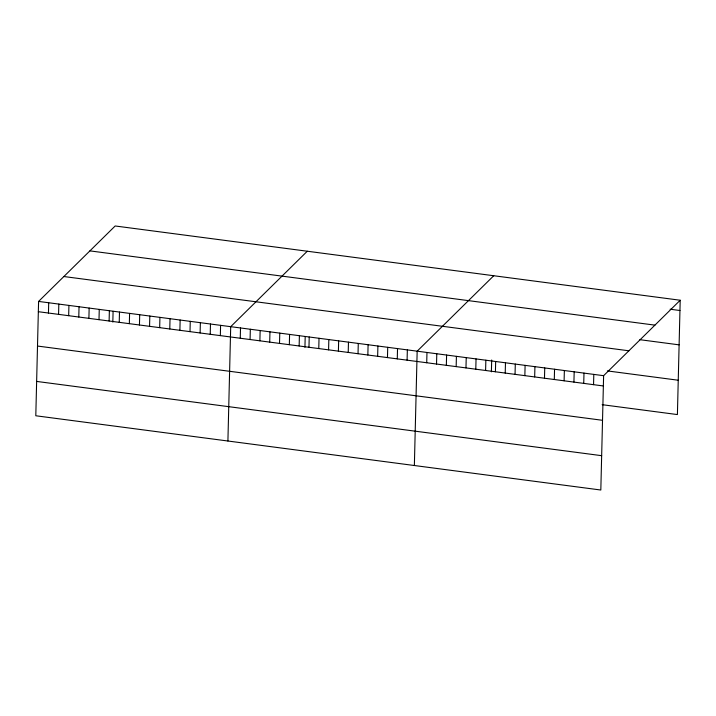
<?xml version="1.0" encoding="UTF-8"?>
<svg xmlns="http://www.w3.org/2000/svg" width="716" height="716" viewBox="0 0 716 716"><rect width="100%" height="100%" fill="white"/><g stroke="black" fill="none" stroke-linecap="round" stroke-linejoin="round"><path stroke-width="1.07" d="M38.592 301.427L35.8 415.763L600.822 490.021L603.615 375.685L680.2 300.237L115.178 225.979L38.592 301.427L603.615 375.685M48.455 313.026L48.706 302.761M58.569 314.36L58.819 304.085M68.673 315.684L68.924 305.419M78.787 317.018L79.037 306.743M88.9 318.343L89.151 308.077M99.005 319.676L99.256 309.401M109.118 321.001L109.369 310.735M112.833 322.066L113.092 311.335M119.232 322.334L119.483 312.06M129.345 323.659L129.596 313.393M139.45 324.992L139.701 314.718M149.563 326.317L149.814 316.051M159.677 327.651L159.928 317.376M169.781 328.975L170.032 318.71M179.895 330.3L180.146 320.034M190.009 331.633L190.259 321.359M200.122 332.958L200.373 322.692M210.227 334.291L210.477 324.017M220.34 335.616L220.591 325.35M227.912 441.011L230.704 326.675L307.289 251.226M240.263 338.238L240.513 327.964M250.081 339.527L250.332 329.262M259.89 340.816L260.141 330.55M269.708 342.105L269.959 331.839M279.517 343.394L279.768 333.128M289.336 344.682L289.586 334.417M299.145 345.98L299.395 335.706M304.935 347.314L305.195 336.583M308.963 347.269L309.214 336.994M318.772 348.558L319.023 338.283M328.59 349.847L328.841 339.572M338.4 351.135L338.65 340.87M348.218 352.424L348.468 342.159M358.027 353.713L358.277 343.447M367.845 355.002L368.096 344.736M377.654 356.291L377.905 346.025M387.463 357.588L387.723 347.314M397.282 358.877L397.532 348.603M407.091 360.166L407.35 349.891M414.367 465.516L417.16 351.18L493.745 275.732M426.718 362.744L426.969 352.478M436.536 364.032L436.787 353.767M446.345 365.321L446.596 355.055M456.164 366.61L456.414 356.344M465.973 367.899L466.223 357.633M475.791 369.196L476.042 358.922M485.6 370.485L485.851 360.211M491.391 371.819L491.686 360.014M495.418 371.774L495.669 361.499M505.228 373.063L505.478 362.788M515.046 374.352L515.296 364.086M524.855 375.64L525.105 365.375M534.673 376.929L534.924 366.664M544.482 378.218L544.733 367.952M554.3 379.507L554.551 369.241M564.11 380.805L564.36 370.53M573.928 382.093L574.178 371.819M583.737 383.382L583.988 373.108M593.555 384.671L593.806 374.396M680.2 300.237L677.408 414.573L602.165 404.683M670.131 309.223L679.949 310.511M89.903 250.877L654.925 325.136M639.853 339.688L679.108 344.852M63.867 276.528L628.89 350.795M607.374 370.915L678.249 380.232M38.342 311.702L603.364 385.96M37.501 346.043L602.523 420.301M36.641 381.422L601.664 455.68"/></g></svg>
